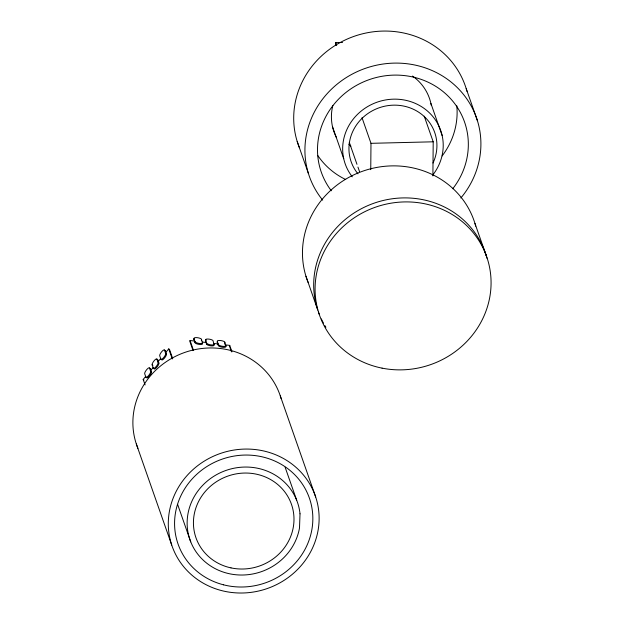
<?xml version="1.0" encoding="UTF-8"?>
<svg xmlns="http://www.w3.org/2000/svg" width="624" height="624" viewBox="0 0 624 624"><rect width="100%" height="100%" fill="white"/><g stroke="black" fill="none" stroke-linecap="round" stroke-linejoin="round"><path stroke-width="0.94" d="M335.704 45.575L335.728 42.65L342.537 42.487M370.75 169.634L370.984 143.325L362.014 117.702M432.892 175.913L433.204 141.804L424.226 116.181M194.758 341.094L190.039 340.517L189.875 341.468L193.066 350.594M193.916 339.386L194.08 338.434A3.791 1.123 9.8 0 1 197.379 337.685A3.791 1.123 9.8 0 1 201.521 339.347L202.535 343.66A3.791 1.123 9.8 0 1 199.235 344.409A3.791 1.123 9.8 0 1 195.094 342.748L193.916 339.386A3.791 1.123 9.8 0 1 194.204 338.848M195.094 342.748L194.08 338.434M201.349 340.298L201.521 339.347M205.468 340.805L205.639 339.854A3.791 1.123 9.8 0 1 208.939 339.113A3.791 1.123 9.8 0 1 213.073 340.766L214.087 345.088A3.791 1.123 9.8 0 1 210.787 345.829A3.791 1.123 9.8 0 1 206.645 344.167L205.468 340.805A3.791 1.123 9.8 0 1 206.263 340.088M206.645 344.167L205.639 339.854M217.222 342.248L217.394 341.297A3.791 1.123 9.8 0 1 220.693 340.556A3.791 1.123 9.8 0 1 224.827 342.217L225.841 346.531A3.791 1.123 9.8 0 1 222.542 347.272A3.791 1.123 9.8 0 1 218.4 345.618L217.222 342.248A3.791 1.123 9.8 0 1 217.511 341.71M218.4 345.618L217.394 341.297M224.663 343.169L224.827 342.217M229.554 346.351L229.718 345.4L225.943 344.932M145.103 384.914L143.185 379.439L145.681 376.459M150.665 370.5L153.161 367.52M158.145 361.569L160.641 358.589M165.625 352.63L168.745 348.902L169.517 349.487L172.715 358.613M370.984 143.325L433.204 141.804M202.316 342.03L206.099 342.49M213.658 343.426L218.384 344.003M164.502 350.08L165.274 350.657L166.452 354.019A3.791 1.076 -53.2 0 1 164.479 358.082A3.791 1.076 -53.2 0 1 161.663 359.744L160.891 359.167L159.713 355.805A3.791 1.076 -53.2 0 1 161.686 351.741A3.791 1.076 -53.2 0 1 164.502 350.08L165.68 353.441L166.452 354.019M156.928 359.12L157.708 359.705L158.886 363.067A3.791 1.076 -53.2 0 1 156.913 367.13A3.791 1.076 -53.2 0 1 154.097 368.792L153.317 368.215L152.139 364.845A3.791 1.076 -53.2 0 1 154.112 360.781A3.791 1.076 -53.2 0 1 156.928 359.12L158.106 362.482L158.886 363.067M152.139 364.845L152.919 365.43M149.487 368.02L150.267 368.597L151.445 371.959A3.791 1.076 -53.2 0 1 149.464 376.022A3.791 1.076 -53.2 0 1 146.648 377.684L145.876 377.107L144.698 373.745A3.791 1.076 -53.2 0 1 146.671 369.681A3.791 1.076 -53.2 0 1 149.487 368.02L150.665 371.381L151.445 371.959M143.185 379.439L143.965 380.024M466.206 88.647L477.422 120.682M474.965 223.454L486.182 255.489M430.919 103.483L442.159 135.572M335.728 42.65L336.695 45.396M349.292 142.358L356.983 164.323M357.942 167.076L359.549 171.647M332.483 126.61L343.723 158.707M297.196 141.437L308.412 173.472M305.955 276.245L317.171 308.279M280.285 395.905L315.689 497A75.894 71.495 -19.3 0 1 227.214 591.817A75.894 71.495 -19.3 0 1 188.222 474.287A75.894 71.495 -19.3 0 1 315.689 497M285.129 467.228L296.673 500.206M229.718 345.4L231.956 351.788M229.874 347.264L231.473 351.827M224.96 344.011L225.841 346.531M190.039 340.517L193.549 350.548M168.745 348.902L172.255 358.94M177.59 504.309L190.741 541.866M136.321 443.968L171.725 545.064M137.935 448.336A75.894 71.495 -19.3 0 1 184.852 352.404A75.894 71.495 -19.3 0 1 281.112 398.572M322.686 200.14A88.538 83.405 -19.3 0 1 334.558 86.338A88.538 83.405 -19.3 0 1 453.991 84.49A88.538 83.405 -19.3 0 1 460.855 197.995M412.511 76.05A50.591 47.666 -19.3 0 1 431.285 105.355M336.375 137.428A50.591 47.666 -19.3 0 1 332.826 105.511M357.965 173.839A44.273 41.707 -19.3 0 1 360.875 119.543A44.273 41.707 -19.3 0 1 417.401 111.392A44.273 41.707 -19.3 0 1 433.017 163.02M350.891 146.094A44.273 41.707 -19.3 0 1 348.894 144.175M352.287 176.81A50.591 47.666 -19.3 0 1 359.588 112.429A50.591 47.666 -19.3 0 1 427.206 110.822A50.591 47.666 -19.3 0 1 432.853 174.892M331.313 190.772A75.894 71.495 -19.3 0 1 343.442 94.544A75.894 71.495 -19.3 0 1 444.6 92.851A75.894 71.495 -19.3 0 1 452.751 188.744M456.807 105.807A75.894 71.495 -19.3 0 1 442.135 155.93M345.696 179.533A75.894 71.495 -19.3 0 1 317.905 155.68M299.403 147.685A88.538 83.405 -19.3 0 1 355.251 35.935A88.538 83.405 -19.3 0 1 466.986 91.369M308.162 282.485A88.538 83.405 -19.3 0 1 364.018 170.742A88.538 83.405 -19.3 0 1 475.745 226.169M317.749 310.073A88.538 83.405 -19.3 0 1 377.629 202.004A88.538 83.405 -19.3 0 1 486.97 258.203M325.892 327.218A88.538 83.405 -19.3 0 1 324.901 325.611M323.474 323.138A88.538 83.405 -19.3 0 1 321.298 318.895M319.387 314.519A88.538 83.405 -19.3 0 1 318.365 311.86M149.729 368.378A3.791 1.076 -53.2 0 1 150.267 368.597M150.665 371.381A3.791 1.076 -53.2 0 1 148.691 375.445A3.791 1.076 -53.2 0 1 145.876 377.107M164.276 350.649A3.791 1.076 -53.2 0 1 165.274 350.657M165.68 353.441A3.791 1.076 -53.2 0 1 163.706 357.505A3.791 1.076 -53.2 0 1 160.891 359.167M156.71 359.689A3.791 1.076 -53.2 0 1 157.708 359.705M158.106 362.482A3.791 1.076 -53.2 0 1 156.133 366.553A3.791 1.076 -53.2 0 1 153.317 368.215M202.699 342.709A3.791 1.123 9.8 0 1 199.399 343.457A3.791 1.123 9.8 0 1 195.257 341.796M226.005 345.579A3.791 1.123 9.8 0 1 222.706 346.32A3.791 1.123 9.8 0 1 218.572 344.666M214.25 344.136A3.791 1.123 9.8 0 1 210.959 344.877A3.791 1.123 9.8 0 1 206.817 343.216M300.011 513.809L299.512 527.904A56.917 53.617 -19.3 0 1 211.715 566.67A56.917 53.617 -19.3 0 1 214.952 475.597A56.917 53.617 -19.3 0 1 300.011 513.809M223.564 584.828A69.568 65.536 -19.3 0 0 311.056 503.74A69.568 65.536 -19.3 0 0 196.505 474.529A69.568 65.536 -19.3 0 0 223.564 584.828M382.067 368.137A88.538 83.405 -19.3 0 0 487.586 259.49A88.538 83.405 -19.3 0 0 339.589 230.038A88.538 83.405 -19.3 0 0 382.067 368.137M230.997 567.887A50.591 47.666 -19.3 0 0 292.196 506.61A50.591 47.666 -19.3 0 0 207.932 488.608A50.591 47.666 -19.3 0 0 230.997 567.887"/></g></svg>
